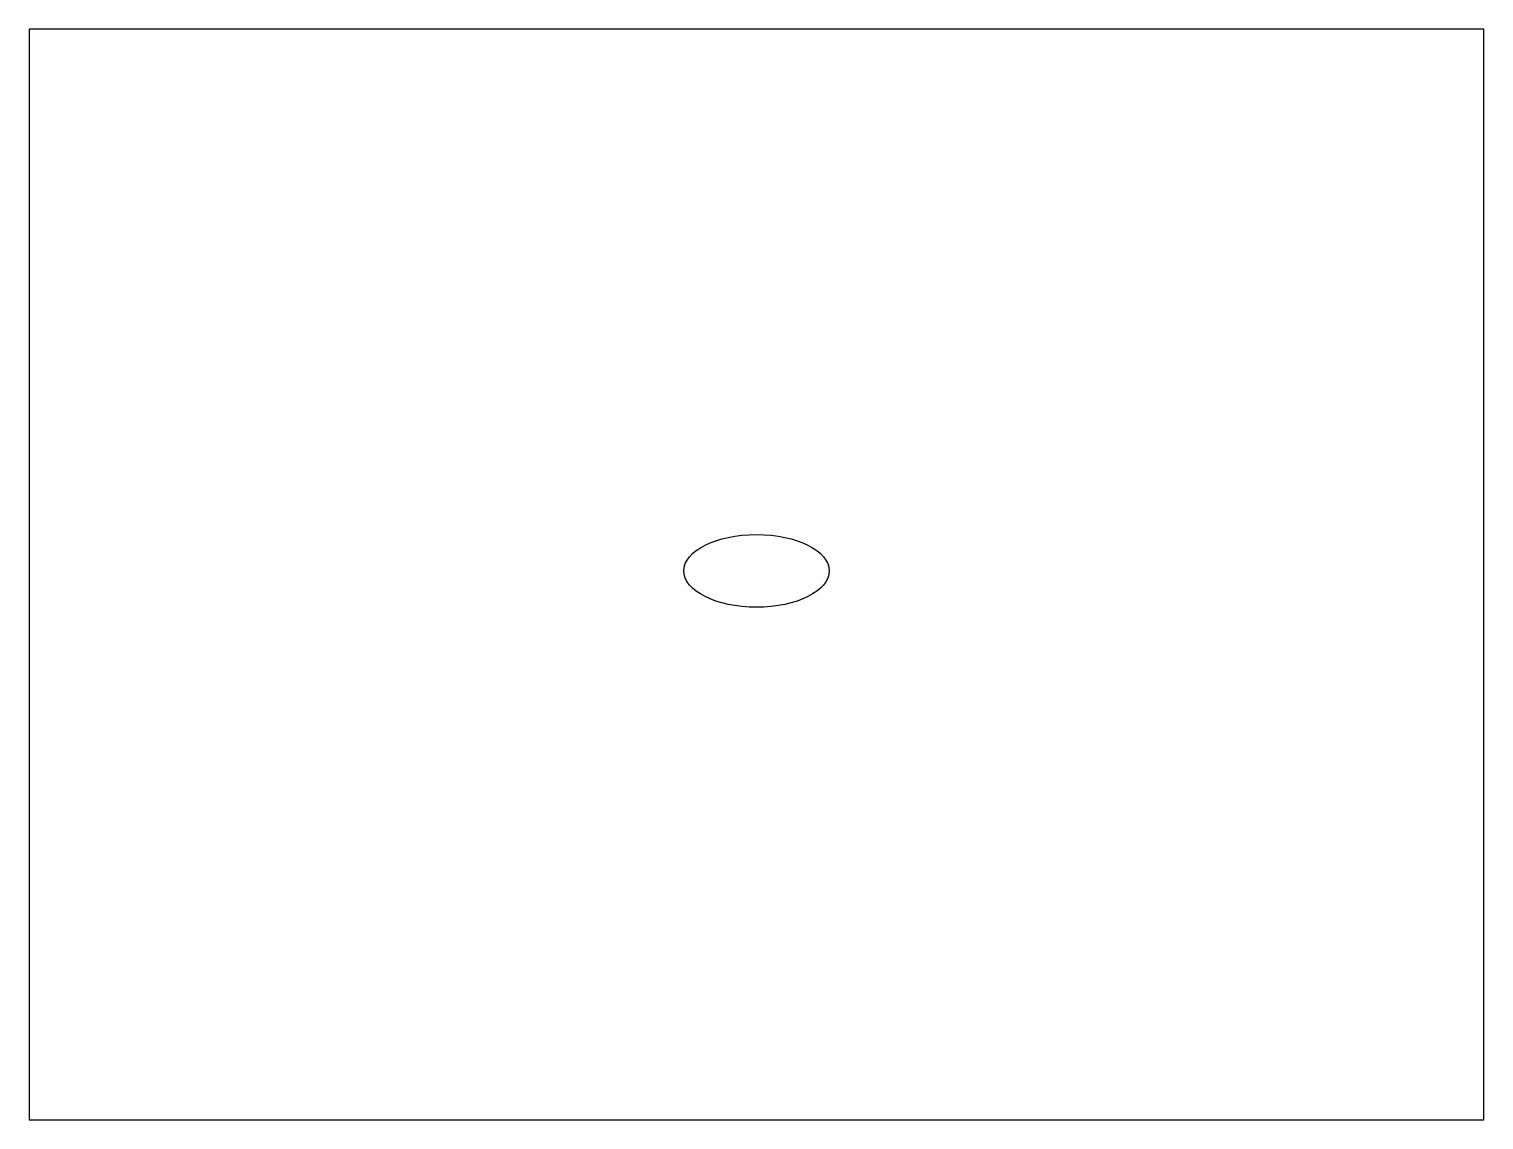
# Model space of a CAD drawing. Header units: millimetres. Extents: x -200 to 200, y -150 to 150.
import ezdxf

# ---------------------------------------------------------------- set-up
doc = ezdxf.new("R2010")
doc.units = ezdxf.units.MM
doc.layers.get('0').update_dxf_attribs({"linetype": 'CONTINUOUS'})

msp = doc.modelspace()

# ---------------------------------------------------------------- linework, layer by layer
for p, q in [((-200, 150), (-200, -150)), ((200, 150), (-200, 150)), ((200, -150), (200, 150)), ((-200, -150), (200, -150))]:
    msp.add_line(p, q)
msp.add_ellipse((0, 1), major_axis=(20, 0), ratio=0.5)

doc.saveas('drawing.dxf')
